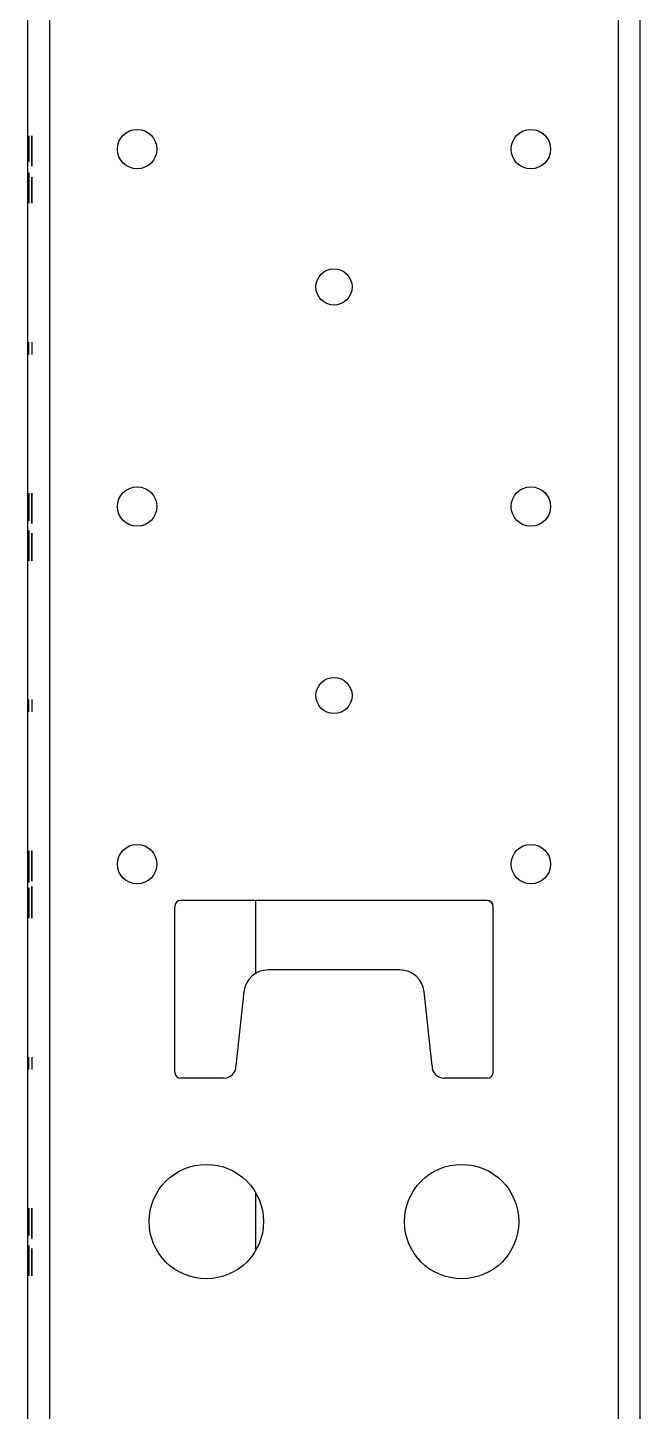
# Model space of a CAD drawing. Extents: x 8 to 102, y 11 to 162.
# Drawn here: x 65.58 to 68.58, y 53.18 to 59.95 of the extents above; entities that cross this region are included whole.
import ezdxf

# ---------------------------------------------------------------- set-up
doc = ezdxf.new("R2010")
doc.units = 0
doc.header["$MEASUREMENT"] = 0
doc.layers.add('TFR-TRI3', color=7, linetype='CONTINUOUS')

msp = doc.modelspace()

# ---------------------------------------------------------------- linework, layer by layer
at = {"layer": 'TFR-TRI3', "color": 113, "linetype": 'CONTINUOUS'}
for p, q in [((65.6848, 11.26), (65.6848, 107.017)), ((68.4678, 107.017), (68.4678, 11.26)), ((68.5763, 11.26), (68.5763, 107.017)), ((65.5763, 104.5872), (65.5763, 13.6943)), ((67.8263, 55.682), (66.3263, 55.682)), ((66.2963, 54.842), (66.2963, 55.652)), ((67.8563, 54.842), (67.8563, 55.652)), ((67.3984, 55.342), (66.7543, 55.342)), ((66.6349, 55.2347), (66.5963, 54.872)), ((67.5563, 54.872), (67.5178, 55.2347)), ((66.5363, 54.812), (66.3263, 54.812)), ((67.8263, 54.812), (67.6163, 54.812))]:
    msp.add_line(p, q, dxfattribs=at)
at = {"layer": 'TFR-TRI3', "color": 3, "linetype": 'CONTINUOUS'}
for p, q in [((65.5813, 59.4245), (65.5813, 59.4225)), ((65.5813, 59.4203), (65.5813, 59.4245)), ((65.5813, 59.4225), (65.5813, 59.4166)), ((65.5813, 59.4153), (65.5813, 59.4211)), ((65.5813, 59.4211), (65.5813, 59.3975)), ((65.5813, 59.4078), (65.5813, 59.4203)), ((65.5813, 59.4166), (65.5813, 59.4074)), ((65.5813, 59.4036), (65.5813, 59.4153)), ((65.5813, 59.3894), (65.5813, 59.4078)), ((65.5813, 59.4074), (65.5813, 59.3951)), ((65.5813, 59.387), (65.5813, 59.4036)), ((65.5813, 59.4002), (65.5813, 59.3976)), ((65.5813, 59.3975), (65.5813, 59.4002)), ((65.5963, 59.2766), (65.5963, 59.4251)), ((65.5963, 59.4251), (65.5963, 59.4244)), ((65.5963, 59.4244), (65.5963, 59.4219)), ((65.5963, 59.4219), (65.5963, 59.4145)), ((65.5963, 59.4199), (65.5963, 59.4129)), ((65.5963, 59.3916), (65.5963, 59.4199)), ((65.5963, 59.4145), (65.5963, 59.4037)), ((65.5963, 59.4129), (65.5963, 59.398)), ((65.5963, 59.4037), (65.5963, 59.3885)), ((65.5813, 59.3976), (65.5813, 59.3896)), ((65.5813, 59.3975), (65.5813, 59.3937)), ((65.5813, 59.3894), (65.5813, 59.3975)), ((65.5813, 59.3951), (65.5813, 59.3805)), ((65.5813, 59.3937), (65.5813, 59.3885)), ((65.5813, 59.3896), (65.5813, 59.3775)), ((65.5813, 59.3776), (65.5813, 59.3894)), ((65.5813, 59.3675), (65.5813, 59.3894)), ((65.5813, 59.3885), (65.5813, 59.3778)), ((65.5813, 59.3662), (65.5813, 59.387)), ((65.5813, 59.3805), (65.5813, 59.364)), ((65.5813, 59.3778), (65.5813, 59.3648)), ((65.5813, 59.3637), (65.5813, 59.3776)), ((65.5813, 59.3775), (65.5813, 59.3627)), ((65.5813, 59.3542), (65.5813, 59.3675)), ((65.5813, 59.3388), (65.5813, 59.3662)), ((65.5813, 59.3648), (65.5813, 59.3542)), ((65.5813, 59.364), (65.5813, 59.3371)), ((65.5813, 59.3536), (65.5813, 59.3637)), ((65.5813, 59.3627), (65.5813, 59.3478)), ((65.5813, 59.3415), (65.5813, 59.3542)), ((65.5813, 59.3542), (65.5813, 59.3449)), ((65.5813, 59.344), (65.5813, 59.3536)), ((65.5813, 59.3478), (65.5813, 59.3355)), ((65.5813, 59.3449), (65.5813, 59.3349)), ((65.5813, 59.3357), (65.5813, 59.344)), ((65.5813, 59.3301), (65.5813, 59.3415)), ((65.5813, 59.3177), (65.5813, 59.3388)), ((65.5813, 59.3371), (65.5813, 59.3157)), ((65.5813, 59.3294), (65.5813, 59.3357)), ((65.5813, 59.3355), (65.5813, 59.327)), ((65.5813, 59.3349), (65.5813, 59.3273)), ((65.5963, 59.398), (65.5963, 59.3757)), ((65.5963, 59.3885), (65.5963, 59.3916)), ((65.5963, 59.3795), (65.5963, 59.3885)), ((65.5963, 59.3885), (65.5963, 59.3677)), ((65.5963, 59.3816), (65.5963, 59.3868)), ((65.5963, 59.3868), (65.5963, 59.2766)), ((65.5963, 59.3751), (65.5963, 59.3816)), ((65.5963, 59.3655), (65.5963, 59.3795)), ((65.5963, 59.3757), (65.5963, 59.347)), ((65.5963, 59.3637), (65.5963, 59.3751)), ((65.5963, 59.3677), (65.5963, 59.337)), ((65.5963, 59.3476), (65.5963, 59.3655)), ((65.5963, 59.3433), (65.5963, 59.3637)), ((65.5963, 59.3305), (65.5963, 59.3476)), ((65.5963, 59.347), (65.5963, 59.318)), ((65.5963, 59.3178), (65.5963, 59.3433)), ((65.5963, 59.337), (65.5963, 59.3182)), ((65.5813, 59.3205), (65.5813, 59.3301)), ((65.5813, 59.3255), (65.5813, 59.3294)), ((65.5813, 59.3273), (65.5813, 59.3224)), ((65.5813, 59.327), (65.5813, 59.3242)), ((65.5813, 59.3242), (65.5813, 59.3255)), ((65.5813, 59.3224), (65.5813, 59.3205)), ((65.5813, 59.3022), (65.5813, 59.3177)), ((65.5813, 59.3157), (65.5813, 59.3017)), ((65.5813, 59.297), (65.5813, 59.3022)), ((65.5813, 59.3017), (65.5813, 59.297)), ((65.5963, 59.317), (65.5963, 59.3305)), ((65.5963, 59.3182), (65.5963, 59.3085)), ((65.5963, 59.318), (65.5963, 59.2958)), ((65.5963, 59.3007), (65.5963, 59.3178)), ((65.5963, 59.3082), (65.5963, 59.317)), ((65.5963, 59.3085), (65.5963, 59.3053)), ((65.5963, 59.3053), (65.5963, 59.3082)), ((65.5963, 59.2898), (65.5963, 59.3007)), ((65.5963, 59.2958), (65.5963, 59.2816)), ((65.5963, 59.2824), (65.5963, 59.2898)), ((65.5963, 59.2783), (65.5963, 59.2824)), ((65.5963, 59.2816), (65.5963, 59.2769)), ((65.5963, 59.2769), (65.5963, 59.2783)), ((65.5813, 59.1334), (65.5813, 59.2435)), ((65.5813, 59.2435), (65.5813, 59.095)), ((65.5813, 59.2432), (65.5813, 59.2418)), ((65.5813, 59.2385), (65.5813, 59.2432)), ((65.5813, 59.2418), (65.5813, 59.2377)), ((65.5813, 59.2244), (65.5813, 59.2385)), ((65.5813, 59.2377), (65.5813, 59.2304)), ((65.5813, 59.2304), (65.5813, 59.2194)), ((65.5813, 59.2021), (65.5813, 59.2244)), ((65.5813, 59.2194), (65.5813, 59.2023)), ((65.5813, 59.2116), (65.5813, 59.2149)), ((65.5813, 59.2149), (65.5813, 59.2119)), ((65.5813, 59.2119), (65.5813, 59.2031)), ((65.5813, 59.2019), (65.5813, 59.2116)), ((65.5813, 59.2031), (65.5813, 59.1897)), ((65.5813, 59.2023), (65.5813, 59.1769)), ((65.5813, 59.1732), (65.5813, 59.2021)), ((65.5813, 59.1832), (65.5813, 59.2019)), ((65.5963, 59.2232), (65.5963, 59.218)), ((65.5963, 59.2185), (65.5963, 59.2232)), ((65.5963, 59.2045), (65.5963, 59.2185)), ((65.5963, 59.218), (65.5963, 59.2025)), ((65.5963, 59.183), (65.5963, 59.2045)), ((65.5963, 59.2025), (65.5963, 59.1813)), ((65.5963, 59.1996), (65.5963, 59.1901)), ((65.5963, 59.1978), (65.5963, 59.1996)), ((65.5963, 59.1928), (65.5963, 59.1978)), ((65.5963, 59.1931), (65.5963, 59.1959)), ((65.5963, 59.1959), (65.5963, 59.1946)), ((65.5813, 59.1897), (65.5813, 59.1726)), ((65.5813, 59.1525), (65.5813, 59.1832)), ((65.5813, 59.1769), (65.5813, 59.1565)), ((65.5813, 59.1444), (65.5813, 59.1732)), ((65.5813, 59.1726), (65.5813, 59.1547)), ((65.5813, 59.1565), (65.5813, 59.145)), ((65.5813, 59.1547), (65.5813, 59.1406)), ((65.5813, 59.1317), (65.5813, 59.1525)), ((65.5813, 59.145), (65.5813, 59.1386)), ((65.5813, 59.1222), (65.5813, 59.1444)), ((65.5813, 59.1406), (65.5813, 59.1317)), ((65.5813, 59.1386), (65.5813, 59.1334)), ((65.5813, 59.1317), (65.5813, 59.1286)), ((65.5813, 59.1164), (65.5813, 59.1317)), ((65.5813, 59.1286), (65.5813, 59.1002)), ((65.5963, 59.1946), (65.5963, 59.1907)), ((65.5963, 59.1847), (65.5963, 59.1931)), ((65.5963, 59.1852), (65.5963, 59.1928)), ((65.5963, 59.1907), (65.5963, 59.1845)), ((65.5963, 59.1901), (65.5963, 59.1786)), ((65.5963, 59.1752), (65.5963, 59.1852)), ((65.5963, 59.1723), (65.5963, 59.1847)), ((65.5963, 59.1845), (65.5963, 59.1761)), ((65.5963, 59.1561), (65.5963, 59.183)), ((65.5963, 59.1813), (65.5963, 59.1539)), ((65.5963, 59.1786), (65.5963, 59.1659)), ((65.5963, 59.1761), (65.5963, 59.1665)), ((65.5963, 59.166), (65.5963, 59.1752)), ((65.5963, 59.1574), (65.5963, 59.1723)), ((65.5963, 59.1665), (65.5963, 59.1565)), ((65.5963, 59.1553), (65.5963, 59.166)), ((65.5963, 59.1659), (65.5963, 59.1527)), ((65.5963, 59.1426), (65.5963, 59.1574)), ((65.5963, 59.1565), (65.5963, 59.1425)), ((65.5963, 59.1396), (65.5963, 59.1561)), ((65.5963, 59.1423), (65.5963, 59.1553)), ((65.5963, 59.1539), (65.5963, 59.1331)), ((65.5963, 59.1527), (65.5963, 59.1307)), ((65.5963, 59.1306), (65.5963, 59.1426)), ((65.5963, 59.1425), (65.5963, 59.1307)), ((65.5963, 59.1316), (65.5963, 59.1423)), ((65.5963, 59.1251), (65.5963, 59.1396)), ((65.5963, 59.1331), (65.5963, 59.1165)), ((65.5963, 59.1265), (65.5963, 59.1316)), ((65.5963, 59.1307), (65.5963, 59.1123)), ((65.5963, 59.1307), (65.5963, 59.1226)), ((65.5963, 59.1226), (65.5963, 59.1306)), ((65.5813, 59.1072), (65.5813, 59.1222)), ((65.5813, 59.1056), (65.5813, 59.1164)), ((65.5813, 59.1002), (65.5813, 59.1072)), ((65.5813, 59.0983), (65.5813, 59.1056)), ((65.5813, 59.0957), (65.5813, 59.0983)), ((65.5813, 59.095), (65.5813, 59.0957)), ((65.5963, 59.1226), (65.5963, 59.1265)), ((65.5963, 59.1128), (65.5963, 59.1251)), ((65.5963, 59.1226), (65.5963, 59.1199)), ((65.5963, 59.1199), (65.5963, 59.1226)), ((65.5963, 59.0991), (65.5963, 59.1226)), ((65.5963, 59.1165), (65.5963, 59.1049)), ((65.5963, 59.1035), (65.5963, 59.1128)), ((65.5963, 59.1123), (65.5963, 59.0998)), ((65.5963, 59.1049), (65.5963, 59.0991)), ((65.5963, 59.0976), (65.5963, 59.1035)), ((65.5963, 59.0998), (65.5963, 59.0956)), ((65.5963, 59.0956), (65.5963, 59.0976)), ((65.5813, 58.355), (65.5813, 58.415)), ((65.5813, 58.355), (65.5813, 58.415)), ((65.5963, 58.4151), (65.5963, 58.3551)), ((65.5963, 58.4151), (65.5963, 58.3551)), ((65.5813, 57.6704), (65.5813, 57.675)), ((65.5813, 57.675), (65.5813, 57.671)), ((65.5813, 57.671), (65.5813, 57.6588)), ((65.5813, 57.6567), (65.5813, 57.6704)), ((65.5813, 57.6654), (65.5813, 57.5839)), ((65.5813, 57.5639), (65.5813, 57.6654)), ((65.5813, 57.6588), (65.5813, 57.6356)), ((65.5813, 57.6362), (65.5813, 57.6567)), ((65.5813, 57.6453), (65.5813, 57.6484)), ((65.5813, 57.6484), (65.5813, 57.6454)), ((65.5813, 57.6454), (65.5813, 57.6363)), ((65.5813, 57.6359), (65.5813, 57.6453)), ((65.5963, 57.5266), (65.5963, 57.6751)), ((65.5963, 57.6751), (65.5963, 57.6745)), ((65.5963, 57.6745), (65.5963, 57.6719)), ((65.5963, 57.6719), (65.5963, 57.6645)), ((65.5963, 57.6416), (65.5963, 57.6699)), ((65.5963, 57.6699), (65.5963, 57.6629)), ((65.5963, 57.6645), (65.5963, 57.6537)), ((65.5963, 57.6629), (65.5963, 57.648)), ((65.5963, 57.6537), (65.5963, 57.6385)), ((65.5963, 57.648), (65.5963, 57.6257)), ((65.5963, 57.6385), (65.5963, 57.6416)), ((65.5963, 57.6295), (65.5963, 57.6385)), ((65.5963, 57.6385), (65.5963, 57.6177)), ((65.5813, 57.6363), (65.5813, 57.6225)), ((65.5813, 57.6115), (65.5813, 57.6362)), ((65.5813, 57.6219), (65.5813, 57.6359)), ((65.5813, 57.6356), (65.5813, 57.6052)), ((65.5813, 57.6225), (65.5813, 57.6048)), ((65.5813, 57.6052), (65.5813, 57.6219)), ((65.5813, 57.5918), (65.5813, 57.6115)), ((65.5813, 57.5913), (65.5813, 57.6052)), ((65.5813, 57.6052), (65.5813, 57.58)), ((65.5813, 57.6048), (65.5813, 57.5933)), ((65.5813, 57.5933), (65.5813, 57.583)), ((65.5813, 57.5729), (65.5813, 57.5918)), ((65.5813, 57.5795), (65.5813, 57.5913)), ((65.5813, 57.5839), (65.5813, 57.5729)), ((65.5813, 57.583), (65.5813, 57.5742)), ((65.5813, 57.58), (65.5813, 57.5598)), ((65.5813, 57.5708), (65.5813, 57.5795)), ((65.5813, 57.5742), (65.5813, 57.5676)), ((65.5813, 57.5659), (65.5813, 57.5708)), ((65.5963, 57.6316), (65.5963, 57.6368)), ((65.5963, 57.6368), (65.5963, 57.5266)), ((65.5963, 57.6251), (65.5963, 57.6316)), ((65.5963, 57.6155), (65.5963, 57.6295)), ((65.5963, 57.6257), (65.5963, 57.597)), ((65.5963, 57.6137), (65.5963, 57.6251)), ((65.5963, 57.6177), (65.5963, 57.587)), ((65.5963, 57.5976), (65.5963, 57.6155)), ((65.5963, 57.5933), (65.5963, 57.6137)), ((65.5963, 57.5805), (65.5963, 57.5976)), ((65.5963, 57.597), (65.5963, 57.568)), ((65.5963, 57.5678), (65.5963, 57.5933)), ((65.5963, 57.587), (65.5963, 57.5682)), ((65.5963, 57.567), (65.5963, 57.5805)), ((65.5813, 57.5676), (65.5813, 57.5441)), ((65.5813, 57.5396), (65.5813, 57.5659)), ((65.5813, 57.5441), (65.5813, 57.5639)), ((65.5813, 57.5598), (65.5813, 57.5459)), ((65.5813, 57.5459), (65.5813, 57.5396)), ((65.5963, 57.5682), (65.5963, 57.5585)), ((65.5963, 57.568), (65.5963, 57.5458)), ((65.5963, 57.5507), (65.5963, 57.5678)), ((65.5963, 57.5582), (65.5963, 57.567)), ((65.5963, 57.5585), (65.5963, 57.5553)), ((65.5963, 57.5553), (65.5963, 57.5582)), ((65.5963, 57.5398), (65.5963, 57.5507)), ((65.5963, 57.5458), (65.5963, 57.5316)), ((65.5963, 57.5324), (65.5963, 57.5398)), ((65.5963, 57.5283), (65.5963, 57.5324)), ((65.5963, 57.5316), (65.5963, 57.5269)), ((65.5963, 57.5269), (65.5963, 57.5283)), ((65.5813, 57.4935), (65.5813, 57.345)), ((65.5813, 57.3834), (65.5813, 57.4935)), ((65.5813, 57.4932), (65.5813, 57.4918)), ((65.5813, 57.4885), (65.5813, 57.4932)), ((65.5813, 57.4918), (65.5813, 57.4877)), ((65.5813, 57.4744), (65.5813, 57.4885)), ((65.5813, 57.4877), (65.5813, 57.4804)), ((65.5813, 57.4804), (65.5813, 57.4694)), ((65.5813, 57.4521), (65.5813, 57.4744)), ((65.5813, 57.4694), (65.5813, 57.4523)), ((65.5813, 57.4649), (65.5813, 57.4619)), ((65.5813, 57.4616), (65.5813, 57.4649)), ((65.5813, 57.4619), (65.5813, 57.4531)), ((65.5813, 57.4519), (65.5813, 57.4616)), ((65.5813, 57.4531), (65.5813, 57.4397)), ((65.5813, 57.4523), (65.5813, 57.4269)), ((65.5813, 57.4232), (65.5813, 57.4521)), ((65.5813, 57.4332), (65.5813, 57.4519)), ((65.5813, 57.4397), (65.5813, 57.4226)), ((65.5963, 57.4742), (65.5963, 57.4805)), ((65.5963, 57.4805), (65.5963, 57.4542)), ((65.5963, 57.4525), (65.5963, 57.4761)), ((65.5963, 57.4761), (65.5963, 57.4562)), ((65.5963, 57.4604), (65.5963, 57.4742)), ((65.5963, 57.4402), (65.5963, 57.4604)), ((65.5963, 57.4562), (65.5963, 57.3547)), ((65.5963, 57.4542), (65.5963, 57.4493)), ((65.5963, 57.4459), (65.5963, 57.4525)), ((65.5963, 57.4493), (65.5963, 57.4406)), ((65.5963, 57.4472), (65.5963, 57.4284)), ((65.5963, 57.4362), (65.5963, 57.4472)), ((65.5963, 57.4372), (65.5963, 57.4459)), ((65.5963, 57.4406), (65.5963, 57.4289)), ((65.5963, 57.4149), (65.5963, 57.4402)), ((65.5963, 57.4269), (65.5963, 57.4372)), ((65.5963, 57.3547), (65.5963, 57.4362)), ((65.5813, 57.4025), (65.5813, 57.4332)), ((65.5813, 57.4269), (65.5813, 57.4065)), ((65.5813, 57.3944), (65.5813, 57.4232)), ((65.5813, 57.4226), (65.5813, 57.4047)), ((65.5813, 57.4065), (65.5813, 57.395)), ((65.5813, 57.4047), (65.5813, 57.3906)), ((65.5813, 57.3817), (65.5813, 57.4025)), ((65.5813, 57.395), (65.5813, 57.3885)), ((65.5813, 57.3722), (65.5813, 57.3944)), ((65.5813, 57.3906), (65.5813, 57.3817)), ((65.5813, 57.3885), (65.5813, 57.3834)), ((65.5813, 57.3817), (65.5813, 57.3786)), ((65.5813, 57.3664), (65.5813, 57.3817)), ((65.5813, 57.3786), (65.5813, 57.3502)), ((65.5813, 57.3572), (65.5813, 57.3722)), ((65.5963, 57.4289), (65.5963, 57.4149)), ((65.5963, 57.4284), (65.5963, 57.4086)), ((65.5963, 57.4153), (65.5963, 57.4269)), ((65.5963, 57.3977), (65.5963, 57.4153)), ((65.5963, 57.4149), (65.5963, 57.3982)), ((65.5963, 57.3845), (65.5963, 57.4149)), ((65.5963, 57.4086), (65.5963, 57.384)), ((65.5963, 57.3982), (65.5963, 57.3843)), ((65.5963, 57.3838), (65.5963, 57.3977)), ((65.5963, 57.3613), (65.5963, 57.3845)), ((65.5963, 57.3843), (65.5963, 57.3749)), ((65.5963, 57.384), (65.5963, 57.3635)), ((65.5963, 57.3747), (65.5963, 57.3838)), ((65.5963, 57.3749), (65.5963, 57.3717)), ((65.5963, 57.3717), (65.5963, 57.3747)), ((65.5813, 57.3556), (65.5813, 57.3664)), ((65.5813, 57.3502), (65.5813, 57.3572)), ((65.5813, 57.3483), (65.5813, 57.3556)), ((65.5813, 57.3457), (65.5813, 57.3483)), ((65.5813, 57.345), (65.5813, 57.3457)), ((65.5963, 57.3635), (65.5963, 57.3497)), ((65.5963, 57.3492), (65.5963, 57.3613)), ((65.5963, 57.3497), (65.5963, 57.3451)), ((65.5963, 57.3451), (65.5963, 57.3492)), ((65.5813, 56.605), (65.5813, 56.665)), ((65.5813, 56.605), (65.5813, 56.665)), ((65.5963, 56.6651), (65.5963, 56.6051)), ((65.5963, 56.6651), (65.5963, 56.6051)), ((65.5813, 55.9254), (65.5813, 55.895)), ((65.5813, 55.895), (65.5813, 55.9254)), ((65.5813, 55.895), (65.5813, 55.8674)), ((65.5813, 55.8725), (65.5813, 55.895)), ((65.5963, 55.7766), (65.5963, 55.9251)), ((65.5963, 55.9251), (65.5963, 55.9244)), ((65.5963, 55.9244), (65.5963, 55.9219)), ((65.5963, 55.9219), (65.5963, 55.9145)), ((65.5963, 55.8916), (65.5963, 55.9199)), ((65.5963, 55.9199), (65.5963, 55.9129)), ((65.5963, 55.9145), (65.5963, 55.9037)), ((65.5963, 55.9129), (65.5963, 55.898)), ((65.5963, 55.9037), (65.5963, 55.8885)), ((65.5963, 55.898), (65.5963, 55.8757)), ((65.5963, 55.8885), (65.5963, 55.8916)), ((65.5963, 55.8795), (65.5963, 55.8885)), ((65.5963, 55.8885), (65.5963, 55.8677)), ((65.5963, 55.8868), (65.5963, 55.7766)), ((65.5963, 55.8816), (65.5963, 55.8868)), ((65.5963, 55.8751), (65.5963, 55.8816)), ((65.5963, 55.8655), (65.5963, 55.8795)), ((65.5813, 55.77), (65.5813, 55.8725)), ((65.5813, 55.8674), (65.5813, 55.7971)), ((65.5813, 55.7971), (65.5813, 55.8674)), ((65.5813, 55.8674), (65.5813, 55.77)), ((65.5963, 55.8757), (65.5963, 55.847)), ((65.5963, 55.8637), (65.5963, 55.8751)), ((65.5963, 55.8677), (65.5963, 55.837)), ((65.5963, 55.8476), (65.5963, 55.8655)), ((65.5963, 55.8433), (65.5963, 55.8637)), ((65.5963, 55.8305), (65.5963, 55.8476)), ((65.5963, 55.847), (65.5963, 55.818)), ((65.5963, 55.8178), (65.5963, 55.8433)), ((65.5963, 55.837), (65.5963, 55.8182)), ((65.5963, 55.817), (65.5963, 55.8305)), ((65.5963, 55.8182), (65.5963, 55.8085)), ((65.5963, 55.818), (65.5963, 55.7958)), ((65.5963, 55.8007), (65.5963, 55.8178)), ((65.5963, 55.8082), (65.5963, 55.817)), ((65.5813, 55.7435), (65.5813, 55.595)), ((65.5813, 55.6334), (65.5813, 55.7435)), ((65.5813, 55.7385), (65.5813, 55.7432)), ((65.5813, 55.7432), (65.5813, 55.7418)), ((65.5813, 55.7418), (65.5813, 55.7377)), ((65.5963, 55.8085), (65.5963, 55.8053)), ((65.5963, 55.8053), (65.5963, 55.8082)), ((65.5963, 55.7898), (65.5963, 55.8007)), ((65.5963, 55.7958), (65.5963, 55.7816)), ((65.5963, 55.7824), (65.5963, 55.7898)), ((65.5963, 55.7783), (65.5963, 55.7824)), ((65.5963, 55.7816), (65.5963, 55.7769)), ((65.5963, 55.7769), (65.5963, 55.7783)), ((65.5963, 55.7501), (65.5963, 55.6476)), ((65.5963, 55.6527), (65.5963, 55.7501)), ((65.5813, 55.7244), (65.5813, 55.7385)), ((65.5813, 55.7377), (65.5813, 55.7304)), ((65.5813, 55.7304), (65.5813, 55.7194)), ((65.5813, 55.7021), (65.5813, 55.7244)), ((65.5813, 55.7194), (65.5813, 55.7023)), ((65.5813, 55.7149), (65.5813, 55.7119)), ((65.5813, 55.7116), (65.5813, 55.7149)), ((65.5813, 55.7119), (65.5813, 55.7031)), ((65.5813, 55.7019), (65.5813, 55.7116)), ((65.5813, 55.7031), (65.5813, 55.6897)), ((65.5813, 55.7023), (65.5813, 55.6769)), ((65.5813, 55.6732), (65.5813, 55.7021)), ((65.5813, 55.6832), (65.5813, 55.7019)), ((65.5813, 55.6897), (65.5813, 55.6726)), ((65.5813, 55.6525), (65.5813, 55.6832)), ((65.5813, 55.6769), (65.5813, 55.6565)), ((65.5963, 55.7231), (65.5963, 55.6527)), ((65.5963, 55.6527), (65.5963, 55.7231)), ((65.5813, 55.6444), (65.5813, 55.6732)), ((65.5813, 55.6726), (65.5813, 55.6547)), ((65.5813, 55.6565), (65.5813, 55.645)), ((65.5813, 55.6547), (65.5813, 55.6406)), ((65.5813, 55.6317), (65.5813, 55.6525)), ((65.5813, 55.645), (65.5813, 55.6386)), ((65.5813, 55.6222), (65.5813, 55.6444)), ((65.5813, 55.6406), (65.5813, 55.6317)), ((65.5813, 55.6386), (65.5813, 55.6334)), ((65.5813, 55.6164), (65.5813, 55.6317)), ((65.5813, 55.6317), (65.5813, 55.6286)), ((65.5813, 55.6286), (65.5813, 55.6002)), ((65.5813, 55.6072), (65.5813, 55.6222)), ((65.5813, 55.6056), (65.5813, 55.6164)), ((65.5813, 55.6002), (65.5813, 55.6072)), ((65.5963, 55.6251), (65.5963, 55.6527)), ((65.5963, 55.6476), (65.5963, 55.6251)), ((65.5963, 55.5947), (65.5963, 55.6251)), ((65.5963, 55.6251), (65.5963, 55.5947)), ((65.5813, 55.5983), (65.5813, 55.6056)), ((65.5813, 55.5957), (65.5813, 55.5983)), ((65.5813, 55.595), (65.5813, 55.5957)), ((65.5813, 54.855), (65.5813, 54.915)), ((65.5813, 54.855), (65.5813, 54.915)), ((65.5963, 54.9151), (65.5963, 54.8551)), ((65.5963, 54.9151), (65.5963, 54.8551)), ((65.5813, 54.175), (65.5813, 54.1702)), ((65.5813, 54.1725), (65.5813, 54.175)), ((65.5813, 54.1651), (65.5813, 54.1725)), ((65.5813, 54.1702), (65.5813, 54.1556)), ((65.5813, 54.1632), (65.5813, 54.1651)), ((65.5813, 54.1651), (65.5813, 54.1633)), ((65.5813, 54.153), (65.5813, 54.1651)), ((65.5813, 54.1633), (65.5813, 54.1579)), ((65.5813, 54.1576), (65.5813, 54.1632)), ((65.5813, 54.1579), (65.5813, 54.1491)), ((65.5813, 54.1485), (65.5813, 54.1576)), ((65.5813, 54.1556), (65.5813, 54.1335)), ((65.5813, 54.1369), (65.5813, 54.153)), ((65.5813, 54.1491), (65.5813, 54.1369)), ((65.5813, 54.136), (65.5813, 54.1485)), ((65.5813, 54.1484), (65.5813, 54.1456)), ((65.5813, 54.1454), (65.5813, 54.1484)), ((65.5813, 54.1456), (65.5813, 54.1372)), ((65.5813, 54.1363), (65.5813, 54.1454)), ((65.5813, 54.1392), (65.5813, 54.1369)), ((65.5813, 54.136), (65.5813, 54.1392)), ((65.5813, 54.1372), (65.5813, 54.1244)), ((65.5813, 54.1369), (65.5813, 54.1299)), ((65.5813, 54.1227), (65.5813, 54.1363)), ((65.5813, 54.1265), (65.5813, 54.136)), ((65.5813, 54.1213), (65.5813, 54.136)), ((65.5813, 54.1335), (65.5813, 54.1062)), ((65.5813, 54.1299), (65.5813, 54.1192)), ((65.5813, 54.1128), (65.5813, 54.1265)), ((65.5813, 54.1244), (65.5813, 54.1085)), ((65.5813, 54.1064), (65.5813, 54.1227)), ((65.5813, 54.1053), (65.5813, 54.1213)), ((65.5813, 54.1192), (65.5813, 54.1058)), ((65.5963, 54.0266), (65.5963, 54.1751)), ((65.5963, 54.1751), (65.5963, 54.1745)), ((65.5963, 54.1745), (65.5963, 54.1719)), ((65.5963, 54.1719), (65.5963, 54.1645)), ((65.5963, 54.1416), (65.5963, 54.1699)), ((65.5963, 54.1699), (65.5963, 54.1629)), ((65.5963, 54.1645), (65.5963, 54.1537)), ((65.5963, 54.1629), (65.5963, 54.148)), ((65.5963, 54.1537), (65.5963, 54.1385)), ((65.5963, 54.148), (65.5963, 54.1257)), ((65.5963, 54.1385), (65.5963, 54.1416)), ((65.5963, 54.1295), (65.5963, 54.1385)), ((65.5963, 54.1385), (65.5963, 54.1177)), ((65.5963, 54.1368), (65.5963, 54.0266)), ((65.5963, 54.1316), (65.5963, 54.1368)), ((65.5963, 54.1251), (65.5963, 54.1316)), ((65.5963, 54.1155), (65.5963, 54.1295)), ((65.5963, 54.1257), (65.5963, 54.097)), ((65.5963, 54.1137), (65.5963, 54.1251)), ((65.5963, 54.1177), (65.5963, 54.087)), ((65.5813, 54.0976), (65.5813, 54.1128)), ((65.5813, 54.1085), (65.5813, 54.1005)), ((65.5813, 54.0926), (65.5813, 54.1064)), ((65.5813, 54.1062), (65.5813, 54.0816)), ((65.5813, 54.1058), (65.5813, 54.0924)), ((65.5813, 54.083), (65.5813, 54.1053)), ((65.5813, 54.1005), (65.5813, 54.0907)), ((65.5813, 54.0958), (65.5813, 54.0976)), ((65.5813, 54.0935), (65.5813, 54.0958)), ((65.5813, 54.0907), (65.5813, 54.0935)), ((65.5813, 54.0811), (65.5813, 54.0926)), ((65.5813, 54.0924), (65.5813, 54.0814)), ((65.5813, 54.0648), (65.5813, 54.083)), ((65.5813, 54.0816), (65.5813, 54.0616)), ((65.5813, 54.0814), (65.5813, 54.0734)), ((65.5813, 54.0722), (65.5813, 54.0811)), ((65.5813, 54.0734), (65.5813, 54.0689)), ((65.5813, 54.0664), (65.5813, 54.0722)), ((65.5813, 54.0689), (65.5813, 54.0438)), ((65.5813, 54.0413), (65.5813, 54.0664)), ((65.5813, 54.0514), (65.5813, 54.0648)), ((65.5813, 54.0616), (65.5813, 54.0476)), ((65.5813, 54.0438), (65.5813, 54.0514)), ((65.5963, 54.0976), (65.5963, 54.1155)), ((65.5963, 54.0933), (65.5963, 54.1137)), ((65.5963, 54.0805), (65.5963, 54.0976)), ((65.5963, 54.097), (65.5963, 54.068)), ((65.5963, 54.0678), (65.5963, 54.0933)), ((65.5963, 54.087), (65.5963, 54.0682)), ((65.5963, 54.067), (65.5963, 54.0805)), ((65.5963, 54.0682), (65.5963, 54.0585)), ((65.5963, 54.068), (65.5963, 54.0458)), ((65.5963, 54.0507), (65.5963, 54.0678)), ((65.5963, 54.0582), (65.5963, 54.067)), ((65.5963, 54.0585), (65.5963, 54.0553)), ((65.5963, 54.0553), (65.5963, 54.0582)), ((65.5963, 54.0398), (65.5963, 54.0507)), ((65.5813, 54.0476), (65.5813, 54.0413)), ((65.5813, 53.9935), (65.5813, 53.845)), ((65.5813, 53.8834), (65.5813, 53.9935)), ((65.5813, 53.9885), (65.5813, 53.9932)), ((65.5813, 53.9932), (65.5813, 53.9918)), ((65.5813, 53.9918), (65.5813, 53.9877)), ((65.5813, 53.9744), (65.5813, 53.9885)), ((65.5813, 53.9877), (65.5813, 53.9804)), ((65.5963, 54.0458), (65.5963, 54.0316)), ((65.5963, 54.0324), (65.5963, 54.0398)), ((65.5963, 54.0283), (65.5963, 54.0324)), ((65.5963, 54.0316), (65.5963, 54.0269)), ((65.5963, 54.0269), (65.5963, 54.0283)), ((65.5813, 53.9804), (65.5813, 53.9694)), ((65.5813, 53.9521), (65.5813, 53.9744)), ((65.5813, 53.9694), (65.5813, 53.9523)), ((65.5813, 53.9616), (65.5813, 53.9649)), ((65.5813, 53.9649), (65.5813, 53.9619)), ((65.5813, 53.9619), (65.5813, 53.9531)), ((65.5813, 53.9519), (65.5813, 53.9616)), ((65.5813, 53.9531), (65.5813, 53.9397)), ((65.5813, 53.9523), (65.5813, 53.9269)), ((65.5813, 53.9232), (65.5813, 53.9521)), ((65.5813, 53.9332), (65.5813, 53.9519)), ((65.5813, 53.9397), (65.5813, 53.9226)), ((65.5813, 53.9025), (65.5813, 53.9332)), ((65.5813, 53.9269), (65.5813, 53.9065)), ((65.5813, 53.8944), (65.5813, 53.9232)), ((65.5813, 53.9226), (65.5813, 53.9047)), ((65.5963, 53.9788), (65.5963, 53.9538)), ((65.5963, 53.9725), (65.5963, 53.9788)), ((65.5963, 53.9513), (65.5963, 53.9763)), ((65.5963, 53.9763), (65.5963, 53.9688)), ((65.5963, 53.9586), (65.5963, 53.9725)), ((65.5963, 53.9688), (65.5963, 53.9554)), ((65.5963, 53.9385), (65.5963, 53.9586)), ((65.5963, 53.9554), (65.5963, 53.9371)), ((65.5963, 53.9538), (65.5963, 53.9479)), ((65.5963, 53.9467), (65.5963, 53.9513)), ((65.5963, 53.9479), (65.5963, 53.939)), ((65.5963, 53.9387), (65.5963, 53.9467)), ((65.5963, 53.939), (65.5963, 53.9275)), ((65.5963, 53.9277), (65.5963, 53.9387)), ((65.5963, 53.9139), (65.5963, 53.9385)), ((65.5963, 53.9371), (65.5963, 53.9148)), ((65.5963, 53.9294), (65.5963, 53.9266)), ((65.5963, 53.9196), (65.5963, 53.9294)), ((65.5963, 53.9143), (65.5963, 53.9277)), ((65.5963, 53.9275), (65.5963, 53.9138)), ((65.5963, 53.9266), (65.5963, 53.9243)), ((65.5963, 53.9243), (65.5963, 53.9225)), ((65.5963, 53.9225), (65.5963, 53.9073)), ((65.5963, 53.9117), (65.5963, 53.9196)), ((65.5963, 53.9148), (65.5963, 53.8988)), ((65.5963, 53.9009), (65.5963, 53.9143)), ((65.5963, 53.8867), (65.5963, 53.9139)), ((65.5963, 53.9138), (65.5963, 53.8975)), ((65.5813, 53.9065), (65.5813, 53.895)), ((65.5813, 53.9047), (65.5813, 53.8906)), ((65.5813, 53.8817), (65.5813, 53.9025)), ((65.5813, 53.895), (65.5813, 53.8885)), ((65.5813, 53.8722), (65.5813, 53.8944)), ((65.5813, 53.8906), (65.5813, 53.8817)), ((65.5813, 53.8885), (65.5813, 53.8834)), ((65.5813, 53.8664), (65.5813, 53.8817)), ((65.5813, 53.8817), (65.5813, 53.8786)), ((65.5813, 53.8786), (65.5813, 53.8502)), ((65.5813, 53.8572), (65.5813, 53.8722)), ((65.5813, 53.8556), (65.5813, 53.8664)), ((65.5813, 53.8502), (65.5813, 53.8572)), ((65.5813, 53.8483), (65.5813, 53.8556)), ((65.5813, 53.8457), (65.5813, 53.8483)), ((65.5813, 53.845), (65.5813, 53.8457)), ((65.5963, 53.8958), (65.5963, 53.9117)), ((65.5963, 53.9073), (65.5963, 53.8937)), ((65.5963, 53.8903), (65.5963, 53.9009)), ((65.5963, 53.8988), (65.5963, 53.8841)), ((65.5963, 53.8975), (65.5963, 53.8839)), ((65.5963, 53.8829), (65.5963, 53.8958)), ((65.5963, 53.8937), (65.5963, 53.8841)), ((65.5963, 53.8832), (65.5963, 53.8903)), ((65.5963, 53.8646), (65.5963, 53.8867)), ((65.5963, 53.8841), (65.5963, 53.8809)), ((65.5963, 53.8841), (65.5963, 53.8717)), ((65.5963, 53.8839), (65.5963, 53.8748)), ((65.5963, 53.8832), (65.5963, 53.8671)), ((65.5963, 53.8809), (65.5963, 53.8832)), ((65.5963, 53.871), (65.5963, 53.8832)), ((65.5963, 53.8745), (65.5963, 53.8829)), ((65.5963, 53.8748), (65.5963, 53.8717)), ((65.5963, 53.8717), (65.5963, 53.8745)), ((65.5963, 53.8717), (65.5963, 53.8625)), ((65.5963, 53.8622), (65.5963, 53.871)), ((65.5963, 53.8671), (65.5963, 53.8551)), ((65.5963, 53.85), (65.5963, 53.8646)), ((65.5963, 53.8625), (65.5963, 53.8569)), ((65.5963, 53.8569), (65.5963, 53.8622)), ((65.5963, 53.8551), (65.5963, 53.8569)), ((65.5963, 53.8569), (65.5963, 53.8551)), ((65.5963, 53.8551), (65.5963, 53.8476)), ((65.5963, 53.8451), (65.5963, 53.85)), ((65.5963, 53.8476), (65.5963, 53.8451))]:
    msp.add_line(p, q, dxfattribs=at)
at = {"layer": 'TFR-TRI3', "color": 215, "linetype": 'CONTINUOUS'}
for p, q in [((66.6913, 55.6822), (66.6913, 55.3243)), ((66.6913, 54.2549), (66.6913, 53.9671))]:
    msp.add_line(p, q, dxfattribs=at)
at = {"layer": 'TFR-TRI3', "color": 151, "linetype": 'CONTINUOUS'}
msp.add_line((67.8263, 55.681), (66.6914, 55.681), dxfattribs=at)
at = {"layer": 'TFR-TRI3', "color": 113, "linetype": 'CONTINUOUS'}
for centre, radius in [((66.1123, 59.36), 0.0965), ((68.0403, 59.36), 0.0965), ((67.0763, 58.685), 0.0885), ((66.1123, 57.61), 0.0965), ((68.0403, 57.61), 0.0965), ((67.0763, 56.685), 0.0885), ((66.1123, 55.86), 0.0965), ((68.0403, 55.86), 0.0965), ((66.4513, 54.11), 0.28), ((67.7013, 54.11), 0.28)]:
    msp.add_circle(centre, radius, dxfattribs=at)
for centre, radius, start, end in [((66.3263, 55.652), 0.03, 90, 180), ((67.8263, 55.652), 0.03, 0, 90), ((66.7543, 55.222), 0.12, 90, 173.92754), ((67.3984, 55.222), 0.12, 6.07246, 90), ((66.5363, 54.872), 0.06, 270, 0), ((67.6163, 54.872), 0.06, 180, 270), ((66.3263, 54.842), 0.03, 180, 270), ((67.8263, 54.842), 0.03, 270, 0)]:
    msp.add_arc(centre, radius, start, end, dxfattribs=at)
at = {"layer": 'TFR-TRI3', "color": 151, "linetype": 'CONTINUOUS'}
msp.add_arc((67.8263, 55.651), 0.03, 0, 90, dxfattribs=at)

doc.saveas('drawing.dxf')
